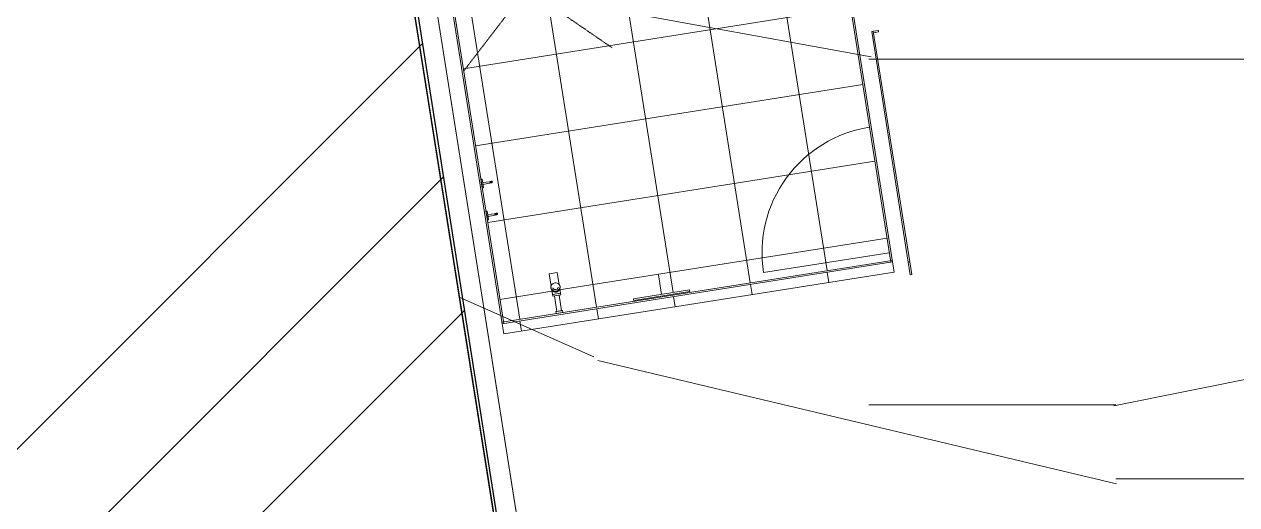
# Model space of a CAD drawing. Header units: millimetres. Extents: x 674 to 609626, y -20132 to 4061356.
# Drawn here: x 496209 to 505561, y 4030256 to 4033963 of the extents above; entities that cross this region are included whole.
import ezdxf

# ---------------------------------------------------------------- set-up
doc = ezdxf.new("R2010")
doc.units = ezdxf.units.MM
doc.linetypes.add('Hidden', pattern=[6, 4, -2])
doc.linetypes.add('Hidden_2_', pattern=[4, 3, -1])
for name, color, linetype, lineweight in [('A-000-M_MASS', 13, 'Continuous', 25), ('A-000-MH_MASS', 13, 'Hidden_2_', 25), ('A-010-M_LINE', 90, 'Continuous', 18), ('A-230-H-FLOOR', 190, 'Continuous', 13), ('A-230-M_FLOOR', 192, 'Continuous', 13), ('A-325-M_DOOR', 31, 'Continuous', 13), ('A-325-M_DOOR_PANEL', 31, 'Continuous', 13), ('A-700-M_FFE', 30, 'Continuous', 13), ('M-520-M_DRAINAGE_FW', 2, 'Continuous', 13), ('Z-030-M_GRID', 191, 'Continuous', 13), ('Z-060-M_DETAIL', 92, 'Continuous', 25)]:
    doc.layers.add(name, color=color, linetype=linetype, lineweight=lineweight)
pattern_1 = [(0, (0, 0), (0, 600), []), (90, (0, 0), (-600, 3.673940397442059e-14), [])]

# ---------------------------------------------------------------- blocks, each defined once
blk = doc.blocks.new('WALL_FINISH - M-TIL2 Wall Tile-2934546-S0_021 - ROOF LOADING PLAN')
at = {"layer": 'A-000-M_MASS', "lineweight": 5}
for p, q in [((3082.001321602454, 0), (5.544279702007771e-10, 0)), ((5.544279702007771e-10, 0), (5.544279702007771e-10, -11.99999999965075)), ((3082.001321602454, -11.99999999965075), (3082.001321602454, 0)), ((5.544279702007771e-10, -11.99999999965075), (3082.001321602454, -11.99999999965075))]:
    blk.add_line(p, q, dxfattribs=at)
blk = doc.blocks.new('WALL_FINISH - M-TIL2 Wall Tile-2786338-S0_021 - ROOF LOADING PLAN')
at = {"layer": 'A-000-M_MASS', "lineweight": 5}
for p, q in [((3048.000000002218, -5.544279702007771e-10), (5.544279702007771e-10, -5.544279702007771e-10)), ((5.544279702007771e-10, -5.544279702007771e-10), (5.544279702007771e-10, -12.00000000131404)), ((5.544279702007771e-10, -12.00000000131404), (3048.000000002218, -12.00000000075961)), ((3048.000000002218, -12.00000000075961), (3048.000000002218, -5.544279702007771e-10))]:
    blk.add_line(p, q, dxfattribs=at)
blk = doc.blocks.new('ASSEMBLY - Disabled Shower - Disabled Shower-3176797-S0_021 - ROOF LOADING PLAN')
at = {"layer": 'A-000-MH_MASS', "linetype": 'Hidden', "lineweight": 5}
for p, q in [((-1160, 6.833295953619878e-14), (1.353583911622991e-13, 1100.000000000004)), ((-1160, 1100), (0.1063010017209386, 4.060751734868973e-13))]:
    blk.add_line(p, q, dxfattribs=at)
blk = doc.blocks.new('WasteBin_Recessed_ASIJDMacDonald - Stainless Steel _10-6474_-3147000-S0_021 - ROOF LOADING PLAN')
at = {"layer": 'A-700-M_FFE', "lineweight": 5}
for p, q in [((-4.479973214858579, 486.0000006760284), (-4.479973214834499, 637.6387279998418)), ((-223.4799732148562, 486.0000006760332), (214.5200267851548, 486.0000006760332)), ((-223.4799732148562, 473.0000006760297), (-223.4799732148562, 486.0000006760332)), ((214.5200267851548, 473.0000006760297), (-223.4799732148562, 473.0000006760297)), ((214.5200267851548, 486.0000006760332), (214.5200267851548, 473.0000006760297))]:
    blk.add_line(p, q, dxfattribs=at)
blk = doc.blocks.new('WALL_FINISH - M-TIL2 Wall Tile-3364696-S0_021 - ROOF LOADING PLAN')
at = {"layer": 'A-000-M_MASS', "lineweight": 5}
for p, q in [((1801.00003009978, -2.772139851003885e-10), (0, 0)), ((0, 0), (-5.544279702007771e-10, -11.99999999992797)), ((-5.544279702007771e-10, -11.99999999992797), (1801.00003009978, -11.99999999965075)), ((1801.00003009978, -11.99999999965075), (1801.00003009978, -2.772139851003885e-10))]:
    blk.add_line(p, q, dxfattribs=at)
blk = doc.blocks.new('WALL_FINISH - M-FLT1 - Skirting Tile-2936430-S0_021 - ROOF LOADING PLAN')
at = {"layer": 'A-000-M_MASS', "lineweight": 5}
h = blk.add_hatch(dxfattribs=at)
h.set_pattern_fill('FP_15', color=256, style=0, pattern_type=2)
h.set_pattern_definition(pattern_1)
h.paths.add_polyline_path([(4.816592991119251e-09, 1.559328666189685e-09), (4.816592991119251e-09, -11.99999999845527), (100.0000000082937, -11.99999999847259), (100.0000000069423, 1.542002792120911e-09), (24.23779221442573, 1.559328666189685e-09)])
for p, q in [((100.0000000021549, -8.43028979957694e-12), (6.226485993465758e-12, -8.43028979957694e-12)), ((6.294165189046908e-12, -8.43028979957694e-12), (6.294165189046908e-12, -12.00000000000823)), ((6.294165189046908e-12, -12.00000000000823), (100.0000000015973, -12.00000000000823))]:
    blk.add_line(p, q, dxfattribs=at)
blk = doc.blocks.new('WALL_FINISH - M-FLT1 - Skirting Tile-2727715-S0_021 - ROOF LOADING PLAN')
at = {"layer": 'A-000-M_MASS', "lineweight": 5}
h = blk.add_hatch(dxfattribs=at)
h.set_pattern_fill('FP_15', color=256, style=0, pattern_type=2)
h.set_pattern_definition(pattern_1)
h.paths.add_polyline_path([(12.00000694393039, -11.99999999507672), (52.00113806575828, -6.335762195553343), (52.00113806572363, 4.920548235531896e-09), (12.00004385123011, 4.920548235531896e-09)])
for p, q in [((52.00113806776186, -8.43028979957694e-12), (11.99999999990386, -8.43028979957694e-12)), ((12.00000694592376, -12.00000000000823), (52.00113806776186, -12.00000000000823)), ((52.00113806776186, -12.00000000000823), (52.00113806776186, -8.43028979957694e-12))]:
    blk.add_line(p, q, dxfattribs=at)
blk = doc.blocks.new('CAROMA URBANE II 40MM BOTTLE TRAP - CAROMA URBANE II 40MM BOTTLE TRAP-CHROME-3367243-S0_021 - ROOF LOADING PLAN')
at = {"layer": 'M-520-M_DRAINAGE_FW', "lineweight": 5}
for p, q in [((-2324421.37704748, 4032038.221759039), (-2324360.140425953, 4032047.921046847)), ((-2324421.377047482, 4032038.221759045), (-2324405.978183798, 4031941.00076652)), ((-2324344.920556263, 4031951.830135998), (-2324360.140425956, 4032047.921046852)), ((-2324403.929256617, 4031928.064829287), (-2324403.754546804, 4031926.961795857)), ((-2324401.882326188, 4031915.141498575), (-2324396.01810307, 4031878.117624375)), ((-2324392.879065557, 4031928.613697653), (-2324391.798661521, 4031921.792548065)), ((-2324352.308740343, 4031928.161123148), (-2324353.371567798, 4031934.87130269)), ((-2324342.517925277, 4031936.661083665), (-2324342.692635091, 4031937.764117095)), ((-2324334.781481543, 4031887.816912183), (-2324339.981001424, 4031920.644170986)), ((-2324396.018103067, 4031878.11762437), (-2324334.78148154, 4031887.816912178)), ((-2324334.78148154, 4031887.816912178), (-2324396.018103067, 4031878.117624369)), ((-2324396.01810307, 4031878.117624376), (-2324394.062601496, 4031865.771531326)), ((-2324394.062601493, 4031865.771531321), (-2324332.825979966, 4031875.470819129)), ((-2324394.062601493, 4031865.771531321), (-2324381.612027258, 4031867.743581702)), ((-2324390.17052605, 4031879.04382394), (-2324340.629058557, 4031886.890712609)), ((-2324340.629058557, 4031886.890712609), (-2324390.17052605, 4031879.043823939)), ((-2324380.728821, 4031867.883473022), (-2324351.222282167, 4031872.557023017)), ((-2324380.728821002, 4031867.883473026), (-2324361.658769651, 4031747.484373604)), ((-2324327.089709112, 4031752.959778012), (-2324346.159760463, 4031873.358877433)), ((-2324345.276554202, 4031873.498768747), (-2324332.825979966, 4031875.470819129)), ((-2324332.825979969, 4031875.470819133), (-2324334.781481543, 4031887.816912183)), ((-2324370.054112923, 4031746.154632529), (-2324318.694365836, 4031754.289519077)), ((-2324370.054112923, 4031746.154632529), (-2324365.14969349, 4031746.931445071)), ((-2324370.054112925, 4031746.154632533), (-2324367.629290973, 4031730.845477152)), ((-2324316.269543884, 4031738.980363695), (-2324367.629290971, 4031730.845477147)), ((-2324316.269543883, 4031738.980363695), (-2324367.629290971, 4031730.845477147)), ((-2324362.724871537, 4031731.622289689), (-2324367.629290971, 4031730.845477147)), ((-2324361.658769649, 4031747.484373599), (-2324327.08970911, 4031752.959778007)), ((-2324323.598785269, 4031753.512706535), (-2324318.694365836, 4031754.289519077)), ((-2324316.269543884, 4031738.980363695), (-2324321.173963318, 4031738.203551153)), ((-2324316.269543887, 4031738.9803637), (-2324318.694365838, 4031754.289519082))]:
    blk.add_line(p, q, dxfattribs=at)
for start, end in [(99.00032838845806, 279.0003283883418), (279.0003283884549, 99.00032838857116)]:
    blk.add_arc((-2324373.311944226, 4031932.920776447), 35.9999999998919, start, end, dxfattribs=at)
for centre, major_axis, ratio, start_param, end_param in [((-2324373.310945851, 4031932.914473186), (30.61831077425617, 4.849643834968487), 0.9993908270114914, 3.455751921189244, 4.712388982628847), ((-2324371.979396459, 4031924.507713043), (27.655248415036, 4.380323630734959), 0.9993908270250588, 3.504454248490736, 4.321461933655804), ((-2324372.044912639, 4031924.921350579), (27.65524843714804, 4.380323492187064), 0.9993908269938535, 3.573340257388737, 4.310101164892996), ((-2324371.968477095, 4031924.438773453), (26.66756095513067, 4.223883603829617), 0.9993908270381979, 3.709261426852741, 4.084070442018051), ((-2324373.310945851, 4031932.914473186), (17.7783739613635, 2.815922457733268), 0.9993908270318379, 3.271218669499329, 4.712388969638708), ((-2324373.310945851, 4031932.914473186), (17.77837395484443, 2.81592249848749), 0.9993908270525147, 4.7123889673472, 5.839149399013998), ((-2324373.310945851, 4031932.914473186), (30.6183107583927, 4.849643936033456), 0.9993908270159679, 4.712388979330782, 5.971948779763732)]:
    blk.add_ellipse(centre, major_axis=major_axis, ratio=ratio, start_param=start_param, end_param=end_param, dxfattribs=at)
for points, knots in [([(-2324367.615936606, 4031896.958933703), (-2324369.349146294, 4031896.739329091), (-2324371.914581491, 4031896.599612639), (-2324375.207398878, 4031896.808752657), (-2324378.389667134, 4031897.267658741), (-2324382.210533334, 4031898.435673968), (-2324386.302426523, 4031900.52417545), (-2324389.295196726, 4031902.658739293), (-2324391.158372647, 4031904.425724659), (-2324392.14289139, 4031905.504717312), (-2324392.603883842, 4031906.06749698), (-2324392.830972822, 4031906.354831849)], [0, 0, 0, 0, 0.05555555555555555, 0.08333333333333333, 0.1111111111111111, 0.1666666666666667, 0.2222222222222222, 0.2777777777777778, 0.3055555555555556, 0.3194444444444444, 0.3333333333333333, 0.3333333333333333, 0.3333333333333333, 0.3333333333333333]), ([(-2324358.208323306, 4031900.261419535), (-2324358.907298249, 4031899.872004018), (-2324360.349643702, 4031899.162077188), (-2324363.416657371, 4031897.945601522), (-2324365.899698426, 4031897.285688228), (-2324367.615936606, 4031896.958933703)], [0.8888888888888888, 0.8888888888888888, 0.8888888888888888, 0.8888888888888888, 0.9166666666666666, 0.9444444444444444, 1, 1, 1, 1])]:
    blk.add_open_spline(points, degree=3, knots=knots, dxfattribs=at)
blk = doc.blocks.new('MTL_HEAVY-DUTY ROBE HOOK - B-2116 - MTL_HEAVY-DUTY ROBE HOOK - B-2116-2602673-S0_021 - ROOF LOADING PLAN')
at = {"layer": 'A-700-M_FFE', "lineweight": 5}
for p, q in [((-34.9999999957472, 2.460274117765948e-09), (-34.12511336050293, -9.999999997537453)), ((34.12511336899261, -9.999999997537453), (35.00000000427153, 2.477599991834723e-09)), ((-35.00000000000016, -5.653217816927676e-14), (35.00000000000016, -5.653217816927676e-14)), ((35.00000000000017, -5.653217816927676e-14), (-35.00000000000017, -5.653217816927676e-14)), ((34.125113364741, -10.00000000000001), (-34.125113364741, -10.00000000000001)), ((34.125113364741, -10.00000000000001), (-34.125113364741, -10.00000000000001)), ((-7.999999995770668, -9.999999997520126), (-5.07825108686784, -62.11626142730088)), ((-8.000000000000075, -10), (8.000000000000075, -10)), ((-8.000000000000073, -10), (8.000000000000073, -10)), ((-4.999999995754024, -64.91003755801621), (-4.999999995754024, -66.99999999750717)), ((-4.999999995754024, -66.99999999750717), (-4.999999995754024, -68.99999999752404)), ((4.125113364741053, -6.34492458573277e-15), (-4.125113364741053, -6.34492458573277e-15)), ((4.125113364741056, -6.34492458573277e-15), (-4.125113364741056, -6.34492458573277e-15)), ((4.125113364741053, -9.999999999999973), (-4.125113364741053, -9.999999999999973)), ((4.125113364741056, -9.999999999999973), (-4.125113364741056, -9.999999999999973)), ((1.000000000000043, -9.999999999999977), (-1.000000000000043, -9.999999999999977)), ((-1.000000000000043, -9.999999999999977), (1.000000000000043, -9.999999999999977)), ((1.000000000000043, -67), (-1.000000000000043, -67)), ((1.000000000000043, -67), (-1.000000000000043, -67)), ((5.000000004243702, -66.9999999975245), (5.000000004243702, -64.91003755801621)), ((5.000000004243702, -68.99999999752404), (5.000000004243702, -66.9999999975245)), ((5.07825109539217, -62.11626142730088), (8.000000004225695, -9.999999997520126))]:
    blk.add_line(p, q, dxfattribs=at)
at = {"layer": 'A-700-M_FFE', "lineweight": 5, "flags": 128}
for points in [[(4.262165020918474e-09, -72.99999999750581), (-5.19615241847232, -75.99999999752245), (-5.19615241847232, -81.99999999752109), (4.262165020918474e-09, -84.9999999975204)], [(-4.999999995754024, -64.91003755801621), (-5.039924125810376, -62.91409722284748), (-5.07825108686784, -62.11626142730088)], [(-4.999999995754024, -78.99200106412891), (-4.999999995754024, -78.96801706054639), (-4.999999995754024, -78.92808635606585), (-4.999999995754024, -78.87227283127159), (-4.999999995754024, -78.80066577592193), (-4.999999995754024, -78.71337974604535), (-4.999999995754024, -78.61055438063276), (-4.999999995754024, -78.49235417834166), (-4.999999995754024, -78.35896823431604), (-4.999999995754024, -78.21060993755542), (-4.999999995754024, -78.04751662973368), (-4.999999995754024, -77.86994922531198), (-4.999999995754024, -77.67819179429708), (-4.999999995754024, -77.47255110766228), (-4.999999995754024, -77.25335614660949), (-4.999999995754024, -77.02095757636503), (-4.999999995754024, -76.77572718502925), (-4.999999995754024, -76.5180572889352), (-4.999999995754024, -76.24836010493219), (-4.999999995754024, -75.96706709099772), (-4.999999995754024, -75.67462825592266), (-4.999999995754024, -75.37151143950778), (-4.999999995754024, -75.05820156394743), (-4.999999995754024, -74.73519985823678), (-4.999999995754024, -74.40302305619171), (-4.999999995754024, -74.06220256983143), (-4.999999995754024, -73.71328363924977), (-4.999999995754024, -73.35682446027477), (-4.999999995754024, -72.99339529159707), (-4.999999995754024, -72.62357754228542), (-4.999999995754024, -72.24796284190707), (-4.999999995754024, -71.86715209384192), (-4.999999995754024, -71.48175451404313), (-4.999999995754024, -71.09238665642197), (-4.999999995754024, -70.6996714265205), (-4.999999995754024, -70.30423708489262), (-4.999999995754024, -69.90671624216876), (-4.999999995754024, -69.50774484686094), (-4.999999995754024, -69.1079611681088), (-4.999999995754024, -68.99999999752404)], [(4.262165020918474e-09, -83.99999999752063), (-0.1999466667147317, -83.99600053081554), (-0.3995734656026798, -83.9840085290416), (-0.5985610321883542, -83.96404317679267), (-0.7965910288315172, -83.93613641438688), (-0.9933466497071095, -83.9003328867207), (-1.18851312786428, -83.85668987178242), (-1.381778238577681, -83.80527718908479), (-1.572832798817763, -83.74617708793058), (-1.761371162147043, -83.67948411592643), (-1.947091707309755, -83.60530496753745), (-2.129697321069307, -83.52375831363524), (-2.308895873457004, -83.43497461141574), (-2.484400684981574, -83.33909589591694), (-2.655930985349005, -83.23627555258223), (-2.823212362757113, -83.1266780720645), (-2.985977202552021, -83.01047878694226), (-3.143965115870287, -82.88786359128304), (-3.296923355598483, -82.75902864322734), (-3.444607221313527, -82.62418005121718), (-3.586780450223705, -82.48353354426727), (-3.723215595635065, -82.33731412671241), (-3.853694390240344, -82.1857557185223), (-3.978008095928363, -82.02910078073346), (-4.095957837237802, -81.86759992786948), (-4.207354919806767, -81.70151152686427), (-4.312021131981601, -81.53110128368412), (-4.409789030174034, -81.35664181837596), (-4.500502206615238, -81.1784122289058), (-4.584015539576103, -80.99669764456694), (-4.660195425603251, -80.8117887698938), (-4.728919993008458, -80.62398141972194), (-4.790079297200555, -80.43357604568938), (-4.843575496369795, -80.24087725577265), (-4.889323007940493, -80.04619332696207), (-4.927248645687996, -79.84983571202865), (-4.957291736722982, -79.6521185411974), (-4.979404218447053, -79.45335811983546), (-4.993550715618222, -79.25387242219021), (-4.999708596937217, -79.05398058280548), (-4.999999995754024, -78.99999999752177)], [(4.262165020918474e-09, -84.9999999975204), (5.196152426927347, -81.99999999752109), (5.196152426927347, -75.99999999752245), (4.262165020918474e-09, -72.99999999750581)], [(5.000000004243702, -78.99999999752177), (4.996000537555938, -79.19994666846401), (4.984008535764679, -79.39957346736928), (4.964043183498416, -79.59856103395497), (4.936136421144602, -79.7965910305808), (4.900332893461109, -79.99334665149104), (4.856689878505494, -80.18851312964821), (4.805277195807867, -80.38177824032697), (4.746177094653649, -80.57283280058437), (4.679484122614849, -80.76137116391365), (4.605304974260526, -80.94709170905904), (4.52375832035832, -81.12969732285323), (4.434974618156139, -81.30889587522361), (4.33909590264002, -81.48440068674817), (4.236275559322621, -81.65593098711561), (4.126678078804889, -81.82321236450639), (4.010478793665334, -81.98597720433595), (3.887863597988781, -82.14396511761957), (3.759028649950415, -82.29692335736509), (3.6241800579749, -82.44460722308013), (3.48353355095569, -82.58678045200763), (3.337314133470136, -82.72321559738434), (3.185755725228046, -82.85369439202428), (3.029100787456537, -82.97800809771229), (2.867599934592545, -83.09595783902174), (2.701511533604662, -83.20735492155605), (2.531101290424522, -83.3120211337482), (2.356641825116367, -83.40978903194063), (2.178412235646192, -83.50050220841649), (1.996697651290015, -83.58401554137735), (1.811788776616868, -83.66019542735253), (1.623981426462342, -83.72891999477507), (1.433576052412445, -83.79007929896716), (1.240877262495724, -83.84357549810174), (1.046193333702468, -83.88932300968978), (0.8498357187517286, -83.9272486474546), (0.6521185479377891, -83.95729173848959), (0.4533581265758585, -83.97940422021365), (0.2538724289132915, -83.99355071738482), (0.05398058954588123, -83.9997085986865), (4.262165020918474e-09, -83.99999999752063)], [(5.07825109539217, -62.11626142730088), (5.006391385570533, -64.11130727632913), (5.000000004243702, -64.91003755801621)], [(5.000000004243702, -68.99999999752404), (5.000000004243702, -69.3998933393912), (5.000000004243702, -69.79914693721908), (5.000000004243702, -70.19712207040776), (5.000000004243702, -70.59318206367675), (5.000000004243702, -70.9866933054626), (5.000000004243702, -71.37702626179426), (5.000000004243702, -71.76355648315176), (5.000000004243702, -72.14566560366657), (5.000000004243702, -72.52274233027315), (5.000000004243702, -72.89418342059858), (5.000000004243702, -73.25939464818698), (5.000000004243702, -73.61779175294505), (5.000000004243702, -73.96880137595954), (5.000000004243702, -74.31186197672905), (5.000000004243702, -74.64642473147596), (5.000000004243702, -74.97195441115241), (5.000000004243702, -75.28793023771964), (5.000000004243702, -75.593846717228), (5.000000004243702, -75.88921444862345), (5.000000004243702, -76.1735609065131), (5.000000004243702, -76.44643119723187), (5.000000004243702, -76.70738878651173), (5.000000004243702, -76.95601619788776), (5.000000004243702, -77.1919156805413), (5.000000004243702, -77.4147098455926), (5.000000004243702, -77.62404226995959), (5.000000004243702, -77.81957806636179), (5.000000004243702, -78.00100441927884), (5.000000004243702, -78.16803108523523), (5.000000004243702, -78.3203908572029), (5.000000004243702, -78.4578399920133), (5.000000004243702, -78.58015860041483), (5.000000004243702, -78.68715099871865), (5.000000004243702, -78.77864602187738), (5.000000004243702, -78.85449729740704), (5.000000004243702, -78.91458347942503), (5.000000004243702, -78.9588084428905), (5.000000004243702, -78.98710143726748), (5.000000004243702, -78.99941719983617)]]:
    blk.add_lwpolyline(points, dxfattribs=at)
at = {"layer": 'A-700-M_FFE', "lineweight": 5}
for start, end in [(89.99999999999993, 269.9999999999994), (269.9999999999993, 89.99999999999952)]:
    blk.add_arc((0, -78.99999999999999), 6.000000000000774, start, end, dxfattribs=at)
blk = doc.blocks.new('X_Door-Panel-Hinge-Standard - Standard-1773919-S0_021 - ROOF LOADING PLAN')
at = {"layer": 'A-325-M_DOOR', "lineweight": 5}
blk.add_arc((-490.0000000000011, 19.99999999999999), 980.0000000000015, 359.9999999999996, 89.99999999999994, dxfattribs=at)
at = {"layer": 'A-325-M_DOOR_PANEL', "lineweight": 5}
blk.add_line((-489.9999999999995, 19.99999999999999), (-489.9999999999995, 1000.000000000001), dxfattribs=at)
blk = doc.blocks.new('25021-APA-ZZ-ZZ-M3-AR-000001_V3_rvt-2-S0_021 - ROOF LOADING PLAN')
at = {"layer": 'A-230-H-FLOOR', "lineweight": 5}
h = blk.add_hatch(dxfattribs=at)
h.set_pattern_fill('FP_37', color=256, style=0, pattern_type=2)
h.set_pattern_definition([(279, (-2322359.071, 4031946.217), (592.6130043570827, 93.86067902413855), []), (9, (-2322359.071, 4031946.217), (-93.86067902413852, 592.6130043570827), [])])
h.paths.add_polyline_path([(-2324772.016275634, 4031573.647618912), (-2321761.544946377, 4032050.477122738), (-2321774.060156451, 4032129.492118258), (-2324784.531485708, 4031652.662614431), (-2324772.679236381, 4031577.833233069)])
h.paths.add_polyline_path([(-2322491.893060065, 4034841.330062332), (-2322487.721457117, 4034811.727003857), (-2322489.949571578, 4034810.479957188), (-2322491.37664312, 4034833.132680583)])
h.paths.add_polyline_path([(-2324774.556517892, 4031666.39214527), (-2321788.087030501, 4032141.344367586), (-2322268.061080638, 4035159.519251887), (-2322467.43516049, 4035127.940328464), (-2322472.851646392, 4035104.736644964), (-2322461.867890928, 4035001.481058804), (-2322487.168064823, 4034939.990792067), (-2322499.552151879, 4034898.239541658), (-2322491.37664312, 4034809.851495841), (-2322449.12370447, 4034554.011917645), (-2322455.539856748, 4034462.687275464), (-2322458.832384801, 4034441.994942146), (-2322476.156146729, 4034388.373733422), (-2322500.967371753, 4034350.224768846), (-2322528.453638232, 4034325.938876371), (-2322562.068982997, 4034309.224785882), (-2322585.962951188, 4034302.24794531), (-2322622.284239968, 4034301.155177852), (-2322657.714616563, 4034309.224785882), (-2322689.980222687, 4034325.938876371), (-2322717.010309371, 4034350.224768846), (-2322750.056573658, 4034395.867852699), (-2322775.679527175, 4034446.06544962), (-2322793.906412789, 4034499.401676262), (-2322812.788478081, 4034610.009301962), (-2322848.794093575, 4034828.642921973), (-2322858.367785067, 4034855.177133146), (-2322905.313703708, 4034910.224013104), (-2322926.112022365, 4034941.719797185), (-2322930.276965096, 4034959.461564704), (-2322942.165996868, 4035034.523172676), (-2322953.851137347, 4035050.896748397), (-2325252.653286518, 4034684.864372783), (-2324786.408767222, 4031741.221526652)])
h.paths.add_polyline_path([(-2324361.658769651, 4031747.484373603), (-2324375.666299295, 4031868.685327436), (-2324345.726134946, 4031870.621175229), (-2324332.152230818, 4031752.157923601), (-2324360.393139224, 4031747.684837207)])
h.paths.add_polyline_path([(-2323770.029340674, 4031831.574318128), (-2323772.06306231, 4031844.4142549), (-2323339.455961846, 4031912.935030056), (-2323337.422240209, 4031900.095093284), (-2323572.299210855, 4031862.892855786)])
h.paths.add_polyline_path([(-2324396.018103069, 4031878.117624375), (-2324418.453258974, 4032038.684858829), (-2324359.609656599, 4032044.570025331), (-2324344.676444198, 4031913.174247209), (-2324360.410890673, 4031899.757362758), (-2324380.66611252, 4031899.727202849), (-2324396.400145133, 4031905.30827994), (-2324393.094314561, 4031878.580724159)])
h.paths.add_polyline_path([(-2324584.172968519, 4034185.813234401), (-2324609.172968519, 4034192.511964212), (-2324627.474238708, 4034210.813234401), (-2324634.172968518, 4034235.813234401), (-2324627.474238708, 4034260.813234401), (-2324609.172968519, 4034279.11450459), (-2324584.172968519, 4034285.813234401), (-2324559.172968519, 4034279.11450459), (-2324540.87169833, 4034260.813234401), (-2324534.172968519, 4034235.813234401), (-2324540.87169833, 4034210.813234401), (-2324559.172968519, 4034192.511964212), (-2324571.232016264, 4034187.516943086)])
h.paths.add_polyline_path([(-2322841.85189223, 4034757.425863947), (-2322850.346206153, 4034768.049291237), (-2322845.961465904, 4034784.504952485), (-2322842.019811639, 4034758.532330192)])
h.paths.add_polyline_path([(-2322834.334629054, 4034755.932699261), (-2322841.85189223, 4034757.425863947), (-2322841.85189223, 4034785.219179015)])
h.paths.add_polyline_path([(-2322483.26168562, 4034814.223079929), (-2322483.26168562, 4034834.358455165), (-2322475.890329871, 4034822.973184183)])
h.paths.add_polyline_path([(-2322850.346206153, 4034886.906277282), (-2322873.419167625, 4035063.636393462), (-2322910.78796479, 4035057.717537887), (-2322915.050848059, 4035027.611314136), (-2322896.484008344, 4034939.990792067), (-2322852.322226262, 4034889.138307262)])
h.paths.add_polyline_path([(-2322515.196202836, 4034939.990792067), (-2322485.764566903, 4035016.359876454), (-2322495.225676655, 4035081.715369468), (-2322506.297949062, 4035115.200683399), (-2322510.498333048, 4035121.119538974), (-2322547.867130218, 4035115.200683399), (-2322521.738027862, 4034975.260334957)])
at = {"layer": 'A-230-M_FLOOR', "lineweight": 5}
for p, q in [((-2325971.53382975, 4038379.839378741), (-2319760.866991127, 3999168.603523329)), ((-2319915.185326065, 3998992.294745548), (-2325865.481095993, 4036591.859235616)), ((-2321761.544946374, 4032050.477122734), (-2321774.060156448, 4032129.492118251)), ((-2324772.016275631, 4031573.647618908), (-2321761.544946374, 4032050.477122734)), ((-2324784.531485705, 4031652.662614426), (-2324772.016275631, 4031573.647618908))]:
    blk.add_line(p, q, dxfattribs=at)
at = {"layer": 'A-000-M_MASS', "color": 253, "lineweight": 5}
for name, p, rotation in [('WALL_FINISH - M-TIL2 Wall Tile-2934546-S0_021 - ROOF LOADING PLAN', (-2322256.208831308, 4035173.546125933), 279.000328388088), ('ASSEMBLY - Disabled Shower - Disabled Shower-3176797-S0_021 - ROOF LOADING PLAN', (-2325254.92600461, 4034686.428774038), 189.0003283880413), ('WALL_FINISH - M-TIL2 Wall Tile-2934546-S0_021 - ROOF LOADING PLAN', (-2324784.531485706, 4031652.662614427), 99.00032838808048), ('WALL_FINISH - M-TIL2 Wall Tile-3364696-S0_021 - ROOF LOADING PLAN', (-2321652.408860652, 4032128.511184486), 99.00032838808875), ('WALL_FINISH - M-FLT1 - Skirting Tile-2727715-S0_021 - ROOF LOADING PLAN', (-2321934.157532156, 4033907.336300827), 9.000295223253339), ('WALL_FINISH - M-TIL2 Wall Tile-2786338-S0_021 - ROOF LOADING PLAN', (-2321774.060156449, 4032129.492118253), 189.0003283880846), ('WALL_FINISH - M-FLT1 - Skirting Tile-2936430-S0_021 - ROOF LOADING PLAN', (-2321636.76484806, 4032029.742440086), 99.00032838808875)]:
    blk.add_blockref(name, p, dxfattribs=dict(at, rotation=rotation))
at = {"layer": 'A-325-M_DOOR', "color": 253, "lineweight": 5, "rotation": 99.00032838809975}
blk.add_blockref('X_Door-Panel-Hinge-Standard - Standard-1773919-S0_021 - ROOF LOADING PLAN', (-2321857.353950251, 4032687.33003729), dxfattribs=at)
at = {"layer": 'A-700-M_FFE', "color": 253, "lineweight": 5}
for name, p, rotation in [('MTL_HEAVY-DUTY ROBE HOOK - B-2116 - MTL_HEAVY-DUTY ROBE HOOK - B-2116-2602673-S0_021 - ROOF LOADING PLAN', (-2324943.511853891, 4032733.094584765), 99.00032838809238), ('MTL_HEAVY-DUTY ROBE HOOK - B-2116 - MTL_HEAVY-DUTY ROBE HOOK - B-2116-2602673-S0_021 - ROOF LOADING PLAN', (-2324904.40182241, 4032486.172723769), 99.00032838809238), ('WasteBin_Recessed_ASIJDMacDonald - Stainless Steel _10-6474_-3147000-S0_021 - ROOF LOADING PLAN', (-2323475.304797476, 4031399.359391605), 9.000328388039994)]:
    blk.add_blockref(name, p, dxfattribs=dict(at, rotation=rotation))
at = {"layer": 'M-520-M_DRAINAGE_FW', "color": 253, "lineweight": 5}
blk.add_blockref('CAROMA URBANE II 40MM BOTTLE TRAP - CAROMA URBANE II 40MM BOTTLE TRAP-CHROME-3367243-S0_021 - ROOF LOADING PLAN', (0, 0), dxfattribs=at)

msp = doc.modelspace()

# ---------------------------------------------------------------- hatches: boundary and pattern name
at = {"layer": 'Z-060-M_DETAIL', "lineweight": 18}
h = msp.add_hatch(dxfattribs=at)
h.set_pattern_fill('FP_47', color=212, style=0, pattern_type=2)
h.set_pattern_definition([(0, (2838204.797205387, 14859), (0, 19050), [3810, -15240]), (8.972999999999999, (2838395.297205387, 4572), (114299.8676255194, 19050.75233643395), [3664.344, -362769.702]), (5.710000000000001, (2838204.797205387, 5715), (171450.1697132673, 19048.22754382859), [3829.011999999999, -187621.088]), (344.578, (2838204.797205387, 11430), (209550.0904805873, -57149.39309225154), [5730.85, -567354.282]), (353.66, (2838585.797205387, 17716.5), (19050.00586581881, 0.07258722323740585), [3450.107, -169054.958]), (345.069, (2839157.297205387, 6858), (76200.13278658301, -19049.4367411576), [2957.359999999999, -292778.1549999999]), (348.69, (2832489.797205387, 17907), (19050.00554341255, -0.02598148738024975), [7770.914000000001, -89365.398]), (5.710000000000001, (2838395.297205387, 2857.5), (171450.1697132673, 19048.22754382859), [1914.506, -189535.5939999999]), (0, (2838204.797205387, 10858.5), (0, 19050), [1905, -17145]), (0, (2834394.797205387, 13144.5), (0, 19050), [5715, -13335]), (11.31, (2838204.797205387, 16002), (76199.96246021717, 19050.08436645702), [1942.719, -95193.59299999998]), (2.726, (2836299.797205387, 8953.5), (381000.1049715339, 19047.92895733662), [4005.034, -396498.28]), (352.405, (2837252.297205387, 8382), (152399.8639870867, -19050.94368335648), [2882.779, -285395.994]), (0, (2836299.797205387, 1143), (0, 19050), [3810, -15240]), (358.831, (2834394.797205387, 190.5), (19050.00388649797, 0.04767113811806212), [9336.443000000001, -924307.905]), (0, (2834394.797205387, 14478), (0, 19050), [1905, -17145]), (0, (2836299.797205387, 16002), (0, 19050), [1905, -17145]), (0, (2827727.297205387, 17716.5), (0, 19050), [2857.5, -16192.5]), (350.538, (2832870.797205387, 18669), (19050.00177484927, 0.1071294170724286), [5793.829000000001, -110082.787]), (0, (2826774.797205387, 18669), (0, 19050), [3810, -15240]), (0, (2824679.297205387, 1524), (0, 19050), [2095.5, -16954.5]), (0, (2834394.797205387, 2476.5), (0, 19050), [1905, -17145]), (0, (2824679.297205387, 3048), (0, 19050), [4000.5, -15049.5]), (5.440000000000002, (2834394.797205387, 4191), (190500.0939237445, 19048.90290801427), [4018.596999999999, -397841.5719999999]), (0, (2834585.297205387, 5715), (0, 19050), [3619.5, -15430.5]), (0, (2824679.297205387, 6096), (0, 19050), [2095.5, -16954.5]), (358.831, (2826965.297205387, 9144), (19050.00388649797, 0.04767113811806212), [9336.443000000001, -924307.905]), (0, (2828679.797205387, 10858.5), (0, 19050), [1905, -17145]), (0, (2826774.797205387, 11430), (0, 19050), [1905, -17145]), (0, (2834394.797205387, 11430), (0, 19050), [3810, -15240]), (0, (2830584.797205387, 11811), (0, 19050), [1905, -17145]), (0, (2826774.797205387, 14097), (0, 19050), [3810, -15240]), (19.654, (2831918.297205387, 6096), (209549.738696116, 76200.62770137798), [2831.992, -280366.584]), (11.31, (2828679.797205387, 11430), (76199.96246021717, 19050.08436645702), [1942.719, -95193.59299999998]), (11.31, (2836299.797205387, 10477.5), (76199.96246021717, 19050.08436645702), [1942.719, -95193.59299999998]), (5.710000000000001, (2830584.797205387, 17716.5), (171450.1697132673, 19048.22754382859), [1914.506, -189535.5939999999]), (349.695, (2824679.297205387, 19050), (114299.9328404327, -19050.29806516048), [2129.847, -210855.592]), (348.69, (2826774.797205387, 1524), (19050.00554341255, -0.02598148738024975), [1942.719, -95193.59300000001]), (90, (2828679.797205387, 1143), (-19050, 1.166476076187854e-12), [25.146, -19024.854]), (346.608, (2824679.297205387, 11811), (323850.5361551095, -76197.15888490075), [4112.324000000001, -407120.484]), (11.31, (2836299.797205387, 14478), (76199.96246021717, 19050.08436645702), [1942.719, -95193.59299999998]), (10.305, (2836299.797205387, 2476.5), (95249.92978661852, 19050.25703587035), [2129.846999999999, -210855.5919999999]), (348.69, (2830584.797205387, 10858.5), (19050.00554341255, -0.02598148738024975), [1942.719, -95193.59300000001]), (348.69, (2832489.797205387, 11811), (19050.00554341255, -0.02598148738024975), [1942.719, -95193.59300000001]), (341.565, (2824679.297205387, 9906), (19049.99575425784, -0.01132351858177572), [2409.653999999999, -57831.72299999998]), (345.964, (2826774.797205387, 16383), (19049.99244043347, 0.09040834496227035), [7854.525, -70690.62599999999]), (343.301, (2830584.797205387, 17716.5), (133350.1322391012, -38099.4152883861), [5966.630999999998, -192921.1599999999]), (0, (2830584.797205387, 18669), (0, 19050), [2286, -16764]), (345.964, (2828679.797205387, 3048), (19049.99244043347, 0.09040834496227035), [7854.525, -70690.62599999999]), (345.964, (2826774.797205387, 4381.5), (19049.99244043347, 0.09040834496227035), [7854.525, -70690.62599999999]), (345.964, (2826774.797205387, 6096), (19049.99244043347, 0.09040834496227035), [7854.525, -70690.62599999999]), (349.695, (2824679.297205387, 14478), (114299.9328404327, -19050.29806516048), [2129.847, -210855.592]), (345.964, (2830584.797205387, 14097), (19049.99244043347, 0.09040834496227035), [3927.253, -74617.898]), (349.695, (2824679.297205387, 8382), (114299.9328404327, -19050.29806516048), [2129.847, -210855.592]), (357.614, (2834585.297205387, 7048.5), (19049.9993382994, -0.009450348146060605), [4575.962, -453020.716]), (349.695, (2832489.797205387, 10477.5), (114299.9328404327, -19050.29806516048), [2129.847, -210855.592]), (12.529, (2834585.297205387, 10096.5), (76199.94272052245, 19050.25249102719), [1756.315, -173875.998]), (349.563, (2824679.297205387, 7429.5), (209550.2595879674, -38098.25779484884), [7360.806, -728718.793]), (351.8699999999999, (2831918.297205387, 6096), (19049.98927797239, 0.02865721363332341), [2694.069999999999, -132009.7559999999]), (4.763999999999999, (2826774.797205387, 8001), (209549.8656672766, 19051.29976734553), [4587.85, -224804.516]), (0, (2831346.797205387, 8382), (0, 19050), [5905.5, -13144.5]), (344.745, (2824679.297205387, 16954.5), (76200.0280716112, -19049.83542407115), [2172.043, -215031.371]), (350.538, (2828679.797205387, 1143), (19050.00177484927, 0.1071294170724286), [5793.829000000001, -110082.787]), (340.017, (2824679.297205387, 5143.5), (57150.03089749733, -19049.88714498553), [2229.744999999999, -220744.7709999999]), (0, (2840109.797205387, 16383), (0, 19050), [952.5, -18097.5]), (0, (2840109.797205387, 8001), (0, 19050), [1905, -17145]), (11.31, (2840109.797205387, 1143), (76199.96246021717, 19050.08436645702), [1942.719, -95193.59299999998]), (0, (2840300.297205387, 3048), (0, 19050), [3429, -15621]), (343.301, (2840109.797205387, 13144.5), (133350.1322391012, -38099.4152883861), [1988.877, -196898.9139999999]), (348.0210000000001, (2840300.297205387, 9144), (361950.3920902839, -76219.01641136347), [3505.332999999999, -639139.7679999997]), (90, (2840109.797205387, 1143), (-19050, 1.166476076187854e-12), [25.146, -19024.854]), (0, (2842014.797205387, 1524), (0, 19050), [1714.5, -17335.5]), (0, (2842014.797205387, 5143.5), (0, 19050), [1714.5, -17335.5]), (0, (2842014.797205387, 6096), (0, 19050), [1714.5, -17335.5]), (336.038, (2842014.797205387, 12573), (133350.4000125454, -57148.8147094841), [1876.215, -185744.396]), (348.516, (2842014.797205387, 14859), (95249.89966696528, -19053.45998095837), [1749.514, -1242355.751]), (341.565, (2842014.797205387, 8001), (19049.99575425784, -0.01132351858177572), [1807.234999999999, -58434.12199999999]), (347.4710000000001, (2842014.797205387, 17335.5), (95249.93925910552, -19050.32510209943), [1756.315, -173875.998])])
h.paths.add_polyline_path([(504785.000555844, 3998892.682835292), (594725.2174881222, 4013074.470464684), (592549.3579590763, 4033144.349189802), (588465.1154434672, 4052910.349901493), (498486.4639291018, 4038658.602894346), (504212.7246043296, 4002505.756964769)])
h = msp.add_hatch(dxfattribs=at)
h.set_pattern_fill('FP_46', color=171, style=0, pattern_type=2)
h.set_pattern_definition([(45, (2824679.297205387, 0), (-3367.596045400933, 3367.596045400933), []), (45, (2825869.922205387, 0), (0, 6735.192090801866), []), (45, (2823488.672205387, 0), (0, 6735.192090801866), [])])
h.paths.add_polyline_path([(521463.5219934792, 3967087.1704956), (526641.7963455501, 3967087.1704956), (519220.9528264944, 3993545.428639135), (507838.3205975965, 3995964.881808464), (506690.7957091094, 3999297.459146688), (504771.8728928892, 3998993.520356289), (498761.8306668904, 4037108.919888724), (471346.7850017962, 4030276.515639688), (477409.8783845408, 4012393.83851732), (477108.2129696519, 4012291.559335724), (470444.496671027, 4031643.949990198), (413821.5561366491, 4012146.657976205), (429337.1400522701, 3967087.1704956), (517392.2171936901, 3967087.1704956)])

# ---------------------------------------------------------------- linework, layer by layer
at = {"layer": 'A-010-M_LINE', "lineweight": 25}
for p, q in [((498486.4639291046, 4038658.602894342), (504785.0005558468, 3998892.682835287)), ((504771.872892892, 3998993.520356284), (498761.8306668927, 4037108.919888719))]:
    msp.add_line(p, q, dxfattribs=at)
at = {"layer": 'Z-030-M_GRID'}
msp.add_line((514008.3777057352, 3941779.062202657), (497771.7211524514, 4044289.474507451), dxfattribs=at)

# ---------------------------------------------------------------- block references
at = {"lineweight": 5}
msp.add_blockref('25021-APA-ZZ-ZZ-M3-AR-000001_V3_rvt-2-S0_021 - ROOF LOADING PLAN', (2824679.297205387, 0), dxfattribs=at)

doc.saveas('drawing.dxf')
